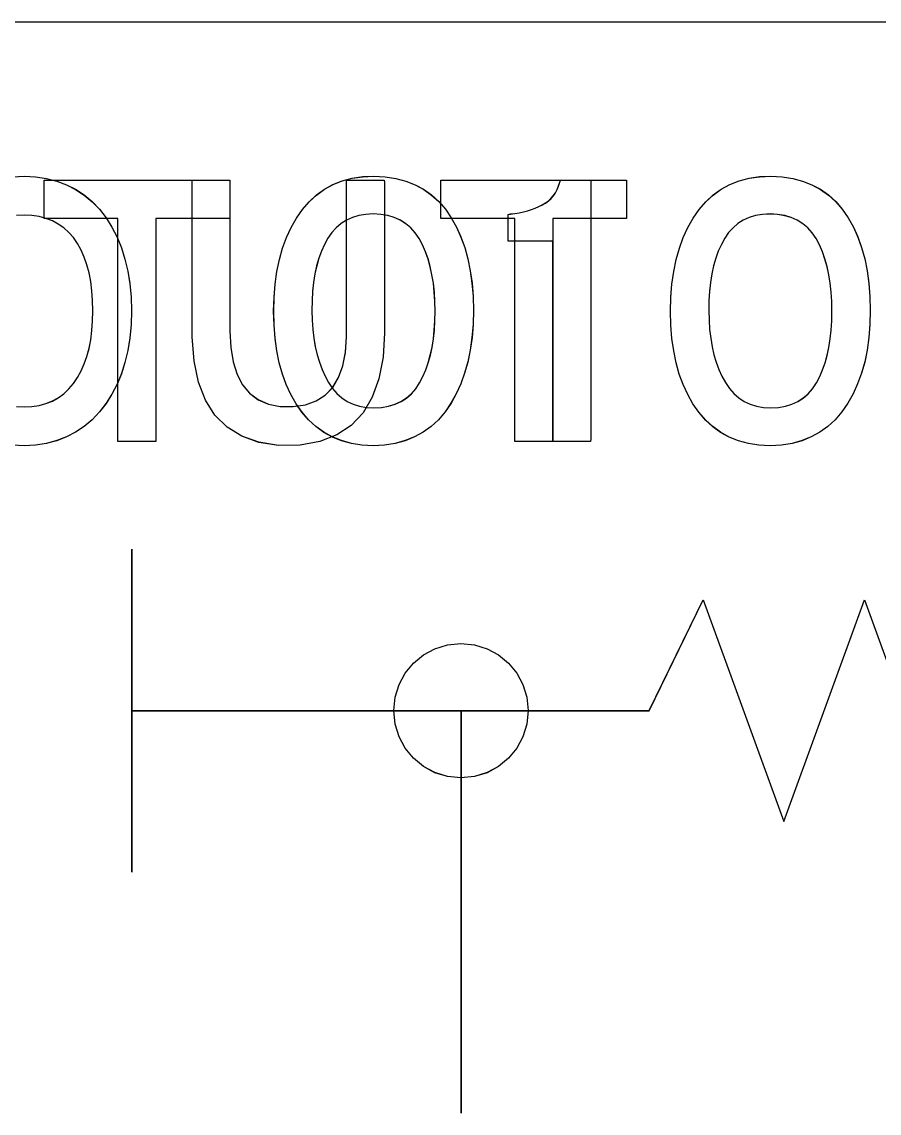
# Model space of a CAD drawing. Extents: x 1 to 47.7, y 0.2 to 35.
# Drawn here: x 27.0117 to 27.3305, y 10.189 to 10.5947 of the extents above; entities that cross this region are included whole.
import ezdxf

# ---------------------------------------------------------------- set-up
doc = ezdxf.new("R2010")
doc.units = 0
doc.header["$MEASUREMENT"] = 0
for name, color, linetype in [('7_2___8__INDEPENDENT_INPUT', 7, 'CONTINUOUS'), ('7_3___8__OPTOISO_INDEPENDE', 7, 'CONTINUOUS'), ('7_4___24__OPTOISO_INDEPEND', 7, 'CONTINUOUS'), ('7_5___8__INDEPENDENT_INPUT', 7, 'CONTINUOUS'), ('7_6____8__INDEPENDENT_INPU', 7, 'CONTINUOUS'), ('7_7____8__OPTOISO_INDEPEND', 7, 'CONTINUOUS'), ('7_8____8__OPTOISO_INDEPEND', 7, 'CONTINUOUS'), ('8_0_____DWG', 7, 'CONTINUOUS')]:
    doc.layers.add(name, color=color, linetype=linetype)

msp = doc.modelspace()

# ---------------------------------------------------------------- linework, layer by layer
at = {"layer": '7_2___8__INDEPENDENT_INPUT'}
for points in [[(27.06154, 10.5216), (27.06154, 10.43865), (27.04744, 10.43865), (27.04744, 10.5216), (27.01998, 10.5216), (27.01998, 10.53583), (27.08903, 10.53583), (27.08903, 10.5216), (27.06154, 10.5216)], [(27.05251, 10.39861), (27.05251, 10.27862)], [(27.05251, 10.33862), (27.17501, 10.33862), (27.17501, 10.18898)]]:
    msp.add_lwpolyline(points, dxfattribs=at)
for points in [[(27.17961, 10.48741), (27.17948, 10.48227), (27.17909, 10.47736), (27.17844, 10.47269), (27.17752, 10.46826), (27.17635, 10.46406), (27.17492, 10.46011), (27.17323, 10.45639), (27.17128, 10.45292), (27.16906, 10.44969), (27.16659, 10.4468), (27.16387, 10.4443), (27.1609, 10.44216), (27.15769, 10.4404), (27.15423, 10.43901), (27.15051, 10.438), (27.14656, 10.43736), (27.14235, 10.43709), (27.13819, 10.43736), (27.13427, 10.43799), (27.1306, 10.439), (27.12717, 10.44037), (27.12398, 10.44211), (27.12104, 10.44423), (27.11835, 10.44671), (27.11589, 10.44957), (27.11369, 10.45275), (27.11173, 10.45618), (27.11004, 10.45985), (27.10861, 10.46378), (27.10744, 10.46795), (27.10653, 10.47237), (27.10588, 10.47705), (27.10549, 10.48197), (27.10536, 10.48714), (27.10549, 10.4923), (27.10589, 10.49723), (27.10655, 10.50191), (27.10747, 10.50635), (27.10865, 10.51055), (27.1101, 10.51451), (27.11182, 10.51823), (27.11379, 10.52171), (27.11603, 10.52494), (27.11852, 10.52784), (27.12124, 10.53034), (27.1242, 10.53247), (27.12741, 10.53422), (27.13085, 10.53559), (27.13453, 10.53657), (27.13845, 10.53717), (27.14262, 10.53739), (27.14682, 10.53714), (27.15077, 10.53653), (27.15447, 10.53554), (27.15792, 10.53418), (27.16112, 10.53245), (27.16407, 10.53035), (27.16677, 10.52789), (27.16921, 10.52505), (27.1714, 10.52187), (27.17332, 10.51843), (27.17499, 10.51474), (27.1764, 10.5108), (27.17755, 10.50662), (27.17845, 10.50219), (27.17909, 10.49751), (27.17948, 10.49259)], [(27.20919, 10.43865), (27.20919, 10.4415), (27.20919, 10.44909), (27.20919, 10.45995), (27.20919, 10.47263), (27.20919, 10.48568), (27.20919, 10.49763), (27.20919, 10.50704), (27.20919, 10.51244), (27.20902, 10.51318), (27.20781, 10.51318), (27.2057, 10.51318), (27.20303, 10.51318), (27.2001, 10.51318), (27.19726, 10.51318), (27.19483, 10.51318), (27.19313, 10.51318), (27.19249, 10.51318), (27.19249, 10.51357), (27.19249, 10.51459), (27.19249, 10.51605), (27.19249, 10.51776), (27.19249, 10.51952), (27.19249, 10.52113), (27.19249, 10.52239), (27.19249, 10.52312), (27.19336, 10.52329), (27.19505, 10.52348), (27.19668, 10.52374), (27.19825, 10.52407), (27.19976, 10.52446), (27.20122, 10.52491), (27.20262, 10.52544), (27.20396, 10.52603), (27.20524, 10.52668), (27.20642, 10.52738), (27.2075, 10.52819), (27.20846, 10.52909), (27.20933, 10.53009), (27.21008, 10.53119), (27.21073, 10.53239), (27.21126, 10.5337), (27.2117, 10.5351), (27.21199, 10.53583), (27.21281, 10.53583), (27.21425, 10.53583), (27.21608, 10.53583), (27.21808, 10.53583), (27.22002, 10.53583), (27.22168, 10.53583), (27.22284, 10.53583), (27.22328, 10.53583), (27.22328, 10.53212), (27.22328, 10.52223), (27.22328, 10.50806), (27.22328, 10.49153), (27.22328, 10.47451), (27.22328, 10.45893), (27.22328, 10.44666), (27.22328, 10.43962), (27.22314, 10.43865), (27.22212, 10.43865), (27.22034, 10.43865), (27.21808, 10.43865), (27.21561, 10.43865), (27.21322, 10.43865), (27.21116, 10.43865), (27.20973, 10.43865)], [(27.16538, 10.48714), (27.16531, 10.49076), (27.16509, 10.49422), (27.16472, 10.49754), (27.16421, 10.5007), (27.16356, 10.50371), (27.16276, 10.50656), (27.16181, 10.50927), (27.16072, 10.51182), (27.15946, 10.51419), (27.15799, 10.5163), (27.15634, 10.51813), (27.15449, 10.51968), (27.15245, 10.52096), (27.15021, 10.52196), (27.14778, 10.52268), (27.14516, 10.52313), (27.14235, 10.5233), (27.13958, 10.52313), (27.137, 10.52269), (27.13461, 10.52197), (27.13241, 10.52099), (27.1304, 10.51973), (27.12858, 10.51819), (27.12695, 10.51639), (27.1255, 10.51431), (27.12424, 10.51198), (27.12312, 10.50948), (27.12216, 10.50682), (27.12134, 10.504), (27.12069, 10.50101), (27.12018, 10.49785), (27.11983, 10.49454), (27.11963, 10.49106), (27.11959, 10.48741), (27.11966, 10.48381), (27.11989, 10.48037), (27.12028, 10.47708), (27.12081, 10.47395), (27.1215, 10.47097), (27.12234, 10.46816), (27.12333, 10.46549), (27.12448, 10.46299), (27.12577, 10.4606), (27.12723, 10.45842), (27.12887, 10.45653), (27.1307, 10.45492), (27.13271, 10.45361), (27.13491, 10.45257), (27.13729, 10.45183), (27.13986, 10.45137), (27.14262, 10.45119), (27.14543, 10.45136), (27.14805, 10.45182), (27.15046, 10.45256), (27.15269, 10.45358), (27.15471, 10.45488), (27.15654, 10.45646), (27.15817, 10.45833), (27.15961, 10.46048), (27.16084, 10.46284), (27.1619, 10.46531), (27.16282, 10.46795), (27.1636, 10.47075), (27.16424, 10.47371), (27.16474, 10.47683), (27.16509, 10.48011), (27.16531, 10.48354)]]:
    msp.add_lwpolyline(points, close=True, dxfattribs=at)
at = {"layer": '7_3___8__OPTOISO_INDEPENDE'}
for points in [[(27.06154, 10.5216), (27.06154, 10.43865), (27.04744, 10.43865), (27.04744, 10.5216), (27.01998, 10.5216), (27.01998, 10.53583), (27.08903, 10.53583), (27.08903, 10.5216), (27.06154, 10.5216)], [(27.05251, 10.39861), (27.05251, 10.27862)], [(27.05251, 10.33862), (27.17501, 10.33862), (27.17501, 10.18898)]]:
    msp.add_lwpolyline(points, dxfattribs=at)
for points in [[(27.17961, 10.48741), (27.17948, 10.48227), (27.17909, 10.47736), (27.17844, 10.47269), (27.17752, 10.46826), (27.17635, 10.46406), (27.17492, 10.46011), (27.17323, 10.45639), (27.17128, 10.45292), (27.16906, 10.44969), (27.16659, 10.4468), (27.16387, 10.4443), (27.1609, 10.44216), (27.15769, 10.4404), (27.15423, 10.43901), (27.15051, 10.438), (27.14656, 10.43736), (27.14235, 10.43709), (27.13819, 10.43736), (27.13427, 10.43799), (27.1306, 10.439), (27.12717, 10.44037), (27.12398, 10.44211), (27.12104, 10.44423), (27.11835, 10.44671), (27.11589, 10.44957), (27.11369, 10.45275), (27.11173, 10.45618), (27.11004, 10.45985), (27.10861, 10.46378), (27.10744, 10.46795), (27.10653, 10.47237), (27.10588, 10.47705), (27.10549, 10.48197), (27.10536, 10.48714), (27.10549, 10.4923), (27.10589, 10.49723), (27.10655, 10.50191), (27.10747, 10.50635), (27.10865, 10.51055), (27.1101, 10.51451), (27.11182, 10.51823), (27.11379, 10.52171), (27.11603, 10.52494), (27.11852, 10.52784), (27.12124, 10.53034), (27.1242, 10.53247), (27.12741, 10.53422), (27.13085, 10.53559), (27.13453, 10.53657), (27.13845, 10.53717), (27.14262, 10.53739), (27.14682, 10.53714), (27.15077, 10.53653), (27.15447, 10.53554), (27.15792, 10.53418), (27.16112, 10.53245), (27.16407, 10.53035), (27.16677, 10.52789), (27.16921, 10.52505), (27.1714, 10.52187), (27.17332, 10.51843), (27.17499, 10.51474), (27.1764, 10.5108), (27.17755, 10.50662), (27.17845, 10.50219), (27.17909, 10.49751), (27.17948, 10.49259)], [(27.20919, 10.43865), (27.20919, 10.4415), (27.20919, 10.44909), (27.20919, 10.45995), (27.20919, 10.47263), (27.20919, 10.48568), (27.20919, 10.49763), (27.20919, 10.50704), (27.20919, 10.51244), (27.20902, 10.51318), (27.20781, 10.51318), (27.2057, 10.51318), (27.20303, 10.51318), (27.2001, 10.51318), (27.19726, 10.51318), (27.19483, 10.51318), (27.19313, 10.51318), (27.19249, 10.51318), (27.19249, 10.51357), (27.19249, 10.51459), (27.19249, 10.51605), (27.19249, 10.51776), (27.19249, 10.51952), (27.19249, 10.52113), (27.19249, 10.52239), (27.19249, 10.52312), (27.19336, 10.52329), (27.19505, 10.52348), (27.19668, 10.52374), (27.19825, 10.52407), (27.19976, 10.52446), (27.20122, 10.52491), (27.20262, 10.52544), (27.20396, 10.52603), (27.20524, 10.52668), (27.20642, 10.52738), (27.2075, 10.52819), (27.20846, 10.52909), (27.20933, 10.53009), (27.21008, 10.53119), (27.21073, 10.53239), (27.21126, 10.5337), (27.2117, 10.5351), (27.21199, 10.53583), (27.21281, 10.53583), (27.21425, 10.53583), (27.21608, 10.53583), (27.21808, 10.53583), (27.22002, 10.53583), (27.22168, 10.53583), (27.22284, 10.53583), (27.22328, 10.53583), (27.22328, 10.53212), (27.22328, 10.52223), (27.22328, 10.50806), (27.22328, 10.49153), (27.22328, 10.47451), (27.22328, 10.45893), (27.22328, 10.44666), (27.22328, 10.43962), (27.22314, 10.43865), (27.22212, 10.43865), (27.22034, 10.43865), (27.21808, 10.43865), (27.21561, 10.43865), (27.21322, 10.43865), (27.21116, 10.43865), (27.20973, 10.43865)], [(27.16538, 10.48714), (27.16531, 10.49076), (27.16509, 10.49422), (27.16472, 10.49754), (27.16421, 10.5007), (27.16356, 10.50371), (27.16276, 10.50656), (27.16181, 10.50927), (27.16072, 10.51182), (27.15946, 10.51419), (27.15799, 10.5163), (27.15634, 10.51813), (27.15449, 10.51968), (27.15245, 10.52096), (27.15021, 10.52196), (27.14778, 10.52268), (27.14516, 10.52313), (27.14235, 10.5233), (27.13958, 10.52313), (27.137, 10.52269), (27.13461, 10.52197), (27.13241, 10.52099), (27.1304, 10.51973), (27.12858, 10.51819), (27.12695, 10.51639), (27.1255, 10.51431), (27.12424, 10.51198), (27.12312, 10.50948), (27.12216, 10.50682), (27.12134, 10.504), (27.12069, 10.50101), (27.12018, 10.49785), (27.11983, 10.49454), (27.11963, 10.49106), (27.11959, 10.48741), (27.11966, 10.48381), (27.11989, 10.48037), (27.12028, 10.47708), (27.12081, 10.47395), (27.1215, 10.47097), (27.12234, 10.46816), (27.12333, 10.46549), (27.12448, 10.46299), (27.12577, 10.4606), (27.12723, 10.45842), (27.12887, 10.45653), (27.1307, 10.45492), (27.13271, 10.45361), (27.13491, 10.45257), (27.13729, 10.45183), (27.13986, 10.45137), (27.14262, 10.45119), (27.14543, 10.45136), (27.14805, 10.45182), (27.15046, 10.45256), (27.15269, 10.45358), (27.15471, 10.45488), (27.15654, 10.45646), (27.15817, 10.45833), (27.15961, 10.46048), (27.16084, 10.46284), (27.1619, 10.46531), (27.16282, 10.46795), (27.1636, 10.47075), (27.16424, 10.47371), (27.16474, 10.47683), (27.16509, 10.48011), (27.16531, 10.48354)]]:
    msp.add_lwpolyline(points, close=True, dxfattribs=at)
at = {"layer": '7_4___24__OPTOISO_INDEPEND'}
for points in [[(27.06152, 10.52162), (27.06152, 10.43867), (27.04743, 10.43867), (27.04743, 10.52162), (27.01997, 10.52162), (27.01997, 10.53585), (27.08902, 10.53585), (27.08902, 10.52162), (27.06152, 10.52162)], [(27.05251, 10.39862), (27.05251, 10.27863)], [(27.05251, 10.33863), (27.17501, 10.33863), (27.17501, 10.18898)]]:
    msp.add_lwpolyline(points, dxfattribs=at)
for points in [[(27.17959, 10.48743), (27.17946, 10.48229), (27.17907, 10.47738), (27.17842, 10.47271), (27.17751, 10.46828), (27.17634, 10.46408), (27.17491, 10.46013), (27.17322, 10.45641), (27.17127, 10.45294), (27.16905, 10.44971), (27.16658, 10.44682), (27.16386, 10.44432), (27.16089, 10.44218), (27.15767, 10.44042), (27.15421, 10.43903), (27.1505, 10.43802), (27.14654, 10.43738), (27.14233, 10.43711), (27.13818, 10.43738), (27.13426, 10.43801), (27.13059, 10.43902), (27.12716, 10.44039), (27.12398, 10.44213), (27.12104, 10.44425), (27.11834, 10.44673), (27.11588, 10.44959), (27.11367, 10.45277), (27.11172, 10.4562), (27.11003, 10.45987), (27.1086, 10.4638), (27.10743, 10.46797), (27.10652, 10.47239), (27.10587, 10.47707), (27.10548, 10.48199), (27.10535, 10.48716), (27.10548, 10.49232), (27.10587, 10.49725), (27.10653, 10.50193), (27.10746, 10.50637), (27.10864, 10.51057), (27.11009, 10.51453), (27.1118, 10.51825), (27.11378, 10.52173), (27.11602, 10.52496), (27.1185, 10.52786), (27.12123, 10.53036), (27.12419, 10.53249), (27.12739, 10.53424), (27.13084, 10.53561), (27.13452, 10.53659), (27.13844, 10.53719), (27.14261, 10.53741), (27.14681, 10.53717), (27.15076, 10.53655), (27.15446, 10.53556), (27.15791, 10.5342), (27.16111, 10.53247), (27.16405, 10.53037), (27.16675, 10.52791), (27.1692, 10.52507), (27.17139, 10.52189), (27.17331, 10.51845), (27.17497, 10.51476), (27.17639, 10.51082), (27.17754, 10.50664), (27.17844, 10.50221), (27.17908, 10.49753), (27.17946, 10.49261)], [(27.20917, 10.43867), (27.20917, 10.44153), (27.20917, 10.44911), (27.20917, 10.45997), (27.20917, 10.47265), (27.20917, 10.4857), (27.20917, 10.49765), (27.20917, 10.50706), (27.20917, 10.51246), (27.20901, 10.5132), (27.2078, 10.5132), (27.20569, 10.5132), (27.20301, 10.5132), (27.20009, 10.5132), (27.19725, 10.5132), (27.19482, 10.5132), (27.19312, 10.5132), (27.19248, 10.5132), (27.19248, 10.51359), (27.19248, 10.51461), (27.19248, 10.51607), (27.19248, 10.51778), (27.19248, 10.51954), (27.19248, 10.52115), (27.19248, 10.52241), (27.19248, 10.52314), (27.19334, 10.52331), (27.19503, 10.52351), (27.19666, 10.52376), (27.19824, 10.52409), (27.19975, 10.52448), (27.20121, 10.52494), (27.2026, 10.52546), (27.20394, 10.52605), (27.20523, 10.5267), (27.20641, 10.5274), (27.20748, 10.52821), (27.20845, 10.52911), (27.20931, 10.53011), (27.21007, 10.53121), (27.21071, 10.53241), (27.21125, 10.53372), (27.21168, 10.53512), (27.21197, 10.53585), (27.2128, 10.53585), (27.21424, 10.53585), (27.21607, 10.53585), (27.21807, 10.53585), (27.22001, 10.53585), (27.22167, 10.53585), (27.22283, 10.53585), (27.22327, 10.53585), (27.22327, 10.53214), (27.22327, 10.52225), (27.22327, 10.50808), (27.22327, 10.49155), (27.22327, 10.47454), (27.22327, 10.45895), (27.22327, 10.44668), (27.22327, 10.43964), (27.22313, 10.43867), (27.2221, 10.43867), (27.22033, 10.43867), (27.21807, 10.43867), (27.2156, 10.43867), (27.2132, 10.43867), (27.21115, 10.43867), (27.20971, 10.43867)], [(27.16536, 10.48716), (27.16529, 10.49078), (27.16507, 10.49424), (27.16471, 10.49756), (27.1642, 10.50072), (27.16355, 10.50373), (27.16274, 10.50658), (27.1618, 10.50929), (27.1607, 10.51184), (27.15944, 10.51421), (27.15798, 10.51632), (27.15633, 10.51814), (27.15448, 10.5197), (27.15243, 10.52097), (27.1502, 10.52197), (27.14777, 10.5227), (27.14515, 10.52314), (27.14233, 10.52332), (27.13957, 10.52315), (27.13699, 10.5227), (27.1346, 10.52199), (27.1324, 10.521), (27.13039, 10.51974), (27.12856, 10.51821), (27.12693, 10.51641), (27.12549, 10.51433), (27.12422, 10.512), (27.12311, 10.50951), (27.12214, 10.50684), (27.12133, 10.50402), (27.12067, 10.50103), (27.12017, 10.49788), (27.11982, 10.49456), (27.11962, 10.49108), (27.11957, 10.48743), (27.11965, 10.48383), (27.11988, 10.48039), (27.12026, 10.4771), (27.1208, 10.47397), (27.12149, 10.47099), (27.12233, 10.46818), (27.12332, 10.46551), (27.12447, 10.46301), (27.12575, 10.46062), (27.12721, 10.45844), (27.12886, 10.45655), (27.13068, 10.45494), (27.1327, 10.45363), (27.1349, 10.45259), (27.13728, 10.45185), (27.13985, 10.45139), (27.14261, 10.45121), (27.14542, 10.45139), (27.14803, 10.45184), (27.15045, 10.45258), (27.15267, 10.4536), (27.1547, 10.4549), (27.15653, 10.45648), (27.15816, 10.45835), (27.15959, 10.4605), (27.16082, 10.46286), (27.16189, 10.46534), (27.16281, 10.46797), (27.16359, 10.47077), (27.16423, 10.47373), (27.16473, 10.47685), (27.16508, 10.48013), (27.16529, 10.48356)]]:
    msp.add_lwpolyline(points, close=True, dxfattribs=at)
at = {"layer": '7_5___8__INDEPENDENT_INPUT'}
for points in [[(27.00832, 10.53716), (27.01256, 10.53741), (27.01682, 10.53716), (27.02087, 10.53654), (27.02469, 10.53555), (27.0283, 10.53419), (27.0317, 10.53247), (27.03487, 10.53037), (27.03783, 10.5279), (27.04057, 10.52506), (27.04306, 10.52186), (27.04524, 10.51839), (27.04714, 10.51468), (27.04875, 10.51073), (27.05007, 10.50653), (27.05111, 10.50208), (27.05186, 10.4974), (27.05232, 10.49247), (27.05249, 10.48729), (27.05232, 10.48212), (27.05186, 10.4772), (27.05111, 10.47252), (27.05007, 10.4681), (27.04875, 10.46393), (27.04714, 10.46), (27.04524, 10.45633), (27.04306, 10.4529), (27.04057, 10.4497), (27.03783, 10.44682), (27.03487, 10.44431), (27.0317, 10.44217), (27.0283, 10.44041), (27.02469, 10.43903), (27.02087, 10.43801), (27.01682, 10.43737), (27.01256, 10.43711), (27.00832, 10.43737)], [(27.20908, 10.52161), (27.20908, 10.43867), (27.19499, 10.43867), (27.19499, 10.52161), (27.16752, 10.52161), (27.16752, 10.53585), (27.23657, 10.53585), (27.23657, 10.52161), (27.20908, 10.52161)], [(27.00973, 10.45175), (27.01256, 10.45161), (27.01544, 10.45175), (27.01816, 10.45215), (27.0207, 10.45283), (27.02308, 10.45378), (27.02529, 10.455), (27.02733, 10.45649), (27.0292, 10.45825), (27.0309, 10.46028), (27.03242, 10.46253), (27.03376, 10.46495), (27.03492, 10.46756), (27.0359, 10.47037), (27.0367, 10.47336), (27.03733, 10.47655), (27.03777, 10.47994), (27.03804, 10.48352), (27.03813, 10.48729), (27.03804, 10.49111), (27.03777, 10.49473), (27.03733, 10.49816), (27.0367, 10.50138), (27.0359, 10.50441), (27.03492, 10.50724), (27.03376, 10.50988), (27.03242, 10.51231), (27.0309, 10.51452), (27.0292, 10.51645), (27.02733, 10.51814), (27.02529, 10.51957), (27.02308, 10.52074), (27.0207, 10.52166), (27.01816, 10.52233), (27.01544, 10.52274), (27.01256, 10.5229), (27.00973, 10.52274)], [(27.05258, 10.39864), (27.05258, 10.27863)], [(27.17501, 10.18897), (27.17501, 10.33864), (27.24499, 10.33864), (27.26499, 10.37988), (27.29501, 10.29738), (27.32502, 10.37988), (27.35504, 10.29738), (27.38506, 10.37988), (27.41507, 10.29738), (27.43508, 10.33864), (27.47501, 10.33864), (27.47501, 10.18897)], [(27.05259, 10.33864), (27.17501, 10.33864), (27.17501, 10.18897)]]:
    msp.add_lwpolyline(points, dxfattribs=at)
for points in [[(27.14655, 10.47917), (27.146, 10.47006), (27.14448, 10.46205), (27.142, 10.45516), (27.13857, 10.44938), (27.13417, 10.44471), (27.12881, 10.44115), (27.1225, 10.43871), (27.11522, 10.43737), (27.10719, 10.43725), (27.09985, 10.4384), (27.09346, 10.44065), (27.08801, 10.44402), (27.08352, 10.44851), (27.07998, 10.4541), (27.07738, 10.46081), (27.07574, 10.46863), (27.07504, 10.47757), (27.07502, 10.48086), (27.07502, 10.48587), (27.07502, 10.49352), (27.07502, 10.50278), (27.07502, 10.51256), (27.07502, 10.52182), (27.07502, 10.52948), (27.07502, 10.53448), (27.07504, 10.53585), (27.07577, 10.53585), (27.07731, 10.53585), (27.07942, 10.53585), (27.08182, 10.53585), (27.08425, 10.53585), (27.08643, 10.53585), (27.08811, 10.53585), (27.08902, 10.53585), (27.08911, 10.53507), (27.08911, 10.53075), (27.08911, 10.52359), (27.08911, 10.51463), (27.08911, 10.50492), (27.08911, 10.49554), (27.08911, 10.48753), (27.08911, 10.48195), (27.08911, 10.47985), (27.0894, 10.47371), (27.09028, 10.46832), (27.09173, 10.46368), (27.09377, 10.45979), (27.09639, 10.45666), (27.09959, 10.45428), (27.10338, 10.45265), (27.10775, 10.45178), (27.11264, 10.45169), (27.11721, 10.45239), (27.12118, 10.45382), (27.12455, 10.45597), (27.12733, 10.45886), (27.12951, 10.46247), (27.13109, 10.4668), (27.13207, 10.47187), (27.13245, 10.47766), (27.13246, 10.48029), (27.13246, 10.48534), (27.13246, 10.49308), (27.13246, 10.50243), (27.13246, 10.51232), (27.13246, 10.52167), (27.13246, 10.52941), (27.13246, 10.53446), (27.13248, 10.53585), (27.13321, 10.53585), (27.13475, 10.53585), (27.13686, 10.53585), (27.13926, 10.53585), (27.14169, 10.53585), (27.14387, 10.53585), (27.14555, 10.53585), (27.14646, 10.53585), (27.14655, 10.53506), (27.14655, 10.53069), (27.14655, 10.52344), (27.14655, 10.51437), (27.14655, 10.50455), (27.14655, 10.49505), (27.14655, 10.48694), (27.14655, 10.48129)], [(27.32715, 10.48743), (27.32702, 10.48228), (27.32663, 10.47737), (27.32598, 10.4727), (27.32507, 10.46827), (27.3239, 10.46408), (27.32246, 10.46012), (27.32077, 10.45641), (27.31882, 10.45293), (27.31661, 10.4497), (27.31413, 10.44682), (27.31141, 10.44431), (27.30845, 10.44217), (27.30523, 10.44041), (27.30177, 10.43903), (27.29806, 10.43801), (27.2941, 10.43737), (27.28989, 10.43711), (27.28573, 10.43737), (27.28182, 10.438), (27.27814, 10.43901), (27.27471, 10.44038), (27.27153, 10.44213), (27.26859, 10.44424), (27.26589, 10.44672), (27.26344, 10.44958), (27.26123, 10.45276), (27.25928, 10.45619), (27.25759, 10.45986), (27.25615, 10.46379), (27.25498, 10.46796), (27.25407, 10.47239), (27.25342, 10.47706), (27.25303, 10.48198), (27.2529, 10.48716), (27.25303, 10.49232), (27.25343, 10.49724), (27.25409, 10.50192), (27.25501, 10.50636), (27.2562, 10.51056), (27.25765, 10.51452), (27.25936, 10.51824), (27.26134, 10.52172), (27.26358, 10.52496), (27.26606, 10.52785), (27.26878, 10.53036), (27.27175, 10.53249), (27.27495, 10.53423), (27.27839, 10.5356), (27.28207, 10.53658), (27.286, 10.53719), (27.29016, 10.53741), (27.29436, 10.53716), (27.29831, 10.53654), (27.30201, 10.53555), (27.30546, 10.53419), (27.30866, 10.53247), (27.31161, 10.53037), (27.31431, 10.5279), (27.31675, 10.52506), (27.31894, 10.52188), (27.32086, 10.51844), (27.32253, 10.51475), (27.32394, 10.51082), (27.3251, 10.50664), (27.32599, 10.5022), (27.32663, 10.49753), (27.32702, 10.4926)], [(27.31292, 10.48716), (27.31285, 10.49077), (27.31263, 10.49424), (27.31227, 10.49755), (27.31176, 10.50071), (27.3111, 10.50372), (27.3103, 10.50658), (27.30935, 10.50928), (27.30826, 10.51183), (27.307, 10.5142), (27.30554, 10.51631), (27.30388, 10.51814), (27.30203, 10.51969), (27.29999, 10.52097), (27.29775, 10.52197), (27.29533, 10.52269), (27.2927, 10.52314), (27.28989, 10.52331), (27.28712, 10.52314), (27.28454, 10.5227), (27.28215, 10.52199), (27.27995, 10.521), (27.27794, 10.51974), (27.27612, 10.51821), (27.27449, 10.5164), (27.27304, 10.51432), (27.27178, 10.512), (27.27066, 10.5095), (27.2697, 10.50683), (27.26889, 10.50401), (27.26823, 10.50102), (27.26772, 10.49787), (27.26737, 10.49455), (27.26717, 10.49107), (27.26713, 10.48743), (27.26721, 10.48383), (27.26744, 10.48038), (27.26782, 10.47709), (27.26835, 10.47396), (27.26904, 10.47099), (27.26988, 10.46817), (27.27088, 10.46551), (27.27202, 10.463), (27.27331, 10.46061), (27.27477, 10.45843), (27.27641, 10.45654), (27.27824, 10.45494), (27.28025, 10.45362), (27.28245, 10.45259), (27.28484, 10.45184), (27.28741, 10.45138), (27.29016, 10.45121), (27.29297, 10.45138), (27.29559, 10.45183), (27.29801, 10.45257), (27.30023, 10.45359), (27.30225, 10.45489), (27.30408, 10.45648), (27.30571, 10.45834), (27.30715, 10.46049), (27.30838, 10.46285), (27.30944, 10.46533), (27.31037, 10.46797), (27.31115, 10.47076), (27.31179, 10.47372), (27.31228, 10.47684), (27.31264, 10.48012), (27.31285, 10.48356)], [(27.20001, 10.33865), (27.1995, 10.33361), (27.19804, 10.32891), (27.19574, 10.32466), (27.19268, 10.32095), (27.18898, 10.3179), (27.18473, 10.31559), (27.18004, 10.31413), (27.17499, 10.31363), (27.16996, 10.31413), (27.16527, 10.31559), (27.16102, 10.3179), (27.15733, 10.32095), (27.15428, 10.32466), (27.15198, 10.32891), (27.15052, 10.33361), (27.15002, 10.33865), (27.15052, 10.34369), (27.15198, 10.34838), (27.15428, 10.35262), (27.15733, 10.35632), (27.16102, 10.35937), (27.16527, 10.36167), (27.16996, 10.36313), (27.17499, 10.36363), (27.18004, 10.36313), (27.18473, 10.36167), (27.18898, 10.35937), (27.19268, 10.35632), (27.19574, 10.35262), (27.19804, 10.34838), (27.1995, 10.34369)]]:
    msp.add_lwpolyline(points, close=True, dxfattribs=at)
at = {"layer": '7_6____8__INDEPENDENT_INPU'}
for points in [[(27.06154, 10.52161), (27.06154, 10.43866), (27.04744, 10.43866), (27.04744, 10.52161), (27.01998, 10.52161), (27.01998, 10.53584), (27.08903, 10.53584), (27.08903, 10.52161), (27.06154, 10.52161)], [(27.05251, 10.39861), (27.05251, 10.27862)], [(27.05251, 10.33862), (27.17501, 10.33862), (27.17501, 10.18898)]]:
    msp.add_lwpolyline(points, dxfattribs=at)
for points in [[(27.17961, 10.48742), (27.17948, 10.48227), (27.17909, 10.47736), (27.17844, 10.47269), (27.17752, 10.46826), (27.17635, 10.46407), (27.17492, 10.46012), (27.17323, 10.4564), (27.17128, 10.45292), (27.16906, 10.44969), (27.16659, 10.44681), (27.16387, 10.4443), (27.1609, 10.44217), (27.15769, 10.44041), (27.15423, 10.43902), (27.15051, 10.43801), (27.14656, 10.43737), (27.14235, 10.4371), (27.13819, 10.43736), (27.13427, 10.438), (27.1306, 10.439), (27.12717, 10.44038), (27.12398, 10.44212), (27.12104, 10.44423), (27.11835, 10.44672), (27.11589, 10.44957), (27.11369, 10.45276), (27.11173, 10.45618), (27.11004, 10.45986), (27.10861, 10.46378), (27.10744, 10.46796), (27.10653, 10.47238), (27.10588, 10.47705), (27.10549, 10.48198), (27.10536, 10.48715), (27.10549, 10.49231), (27.10589, 10.49723), (27.10655, 10.50191), (27.10747, 10.50636), (27.10865, 10.51056), (27.1101, 10.51452), (27.11182, 10.51823), (27.11379, 10.52171), (27.11603, 10.52495), (27.11852, 10.52784), (27.12124, 10.53035), (27.1242, 10.53248), (27.12741, 10.53423), (27.13085, 10.53559), (27.13453, 10.53658), (27.13845, 10.53718), (27.14262, 10.5374), (27.14682, 10.53715), (27.15077, 10.53653), (27.15447, 10.53554), (27.15792, 10.53419), (27.16112, 10.53246), (27.16407, 10.53036), (27.16677, 10.52789), (27.16921, 10.52506), (27.1714, 10.52187), (27.17332, 10.51843), (27.17499, 10.51475), (27.1764, 10.51081), (27.17755, 10.50663), (27.17845, 10.5022), (27.17909, 10.49752), (27.17948, 10.49259)], [(27.20919, 10.43866), (27.20919, 10.44151), (27.20919, 10.4491), (27.20919, 10.45996), (27.20919, 10.47264), (27.20919, 10.48569), (27.20919, 10.49764), (27.20919, 10.50705), (27.20919, 10.51245), (27.20902, 10.51319), (27.20781, 10.51319), (27.2057, 10.51319), (27.20303, 10.51319), (27.2001, 10.51319), (27.19726, 10.51319), (27.19483, 10.51319), (27.19313, 10.51319), (27.19249, 10.51319), (27.19249, 10.51357), (27.19249, 10.5146), (27.19249, 10.51606), (27.19249, 10.51777), (27.19249, 10.51952), (27.19249, 10.52113), (27.19249, 10.5224), (27.19249, 10.52313), (27.19336, 10.5233), (27.19505, 10.52349), (27.19668, 10.52375), (27.19825, 10.52407), (27.19976, 10.52447), (27.20122, 10.52492), (27.20262, 10.52544), (27.20396, 10.52603), (27.20524, 10.52669), (27.20642, 10.52739), (27.2075, 10.52819), (27.20846, 10.52909), (27.20933, 10.5301), (27.21008, 10.5312), (27.21073, 10.5324), (27.21126, 10.5337), (27.2117, 10.5351), (27.21199, 10.53584), (27.21281, 10.53584), (27.21425, 10.53584), (27.21608, 10.53584), (27.21808, 10.53584), (27.22002, 10.53584), (27.22168, 10.53584), (27.22284, 10.53584), (27.22328, 10.53584), (27.22328, 10.53212), (27.22328, 10.52223), (27.22328, 10.50807), (27.22328, 10.49153), (27.22328, 10.47452), (27.22328, 10.45893), (27.22328, 10.44667), (27.22328, 10.43963), (27.22314, 10.43866), (27.22212, 10.43866), (27.22034, 10.43866), (27.21808, 10.43866), (27.21561, 10.43866), (27.21322, 10.43866), (27.21116, 10.43866), (27.20973, 10.43866)], [(27.16538, 10.48715), (27.16531, 10.49077), (27.16509, 10.49423), (27.16472, 10.49754), (27.16421, 10.5007), (27.16356, 10.50371), (27.16276, 10.50657), (27.16181, 10.50927), (27.16072, 10.51182), (27.15946, 10.5142), (27.15799, 10.5163), (27.15634, 10.51813), (27.15449, 10.51968), (27.15245, 10.52096), (27.15021, 10.52196), (27.14778, 10.52268), (27.14516, 10.52313), (27.14235, 10.5233), (27.13958, 10.52313), (27.137, 10.52269), (27.13461, 10.52198), (27.13241, 10.52099), (27.1304, 10.51973), (27.12858, 10.5182), (27.12695, 10.5164), (27.1255, 10.51432), (27.12424, 10.51199), (27.12312, 10.50949), (27.12216, 10.50683), (27.12134, 10.50401), (27.12069, 10.50102), (27.12018, 10.49786), (27.11983, 10.49455), (27.11963, 10.49106), (27.11959, 10.48742), (27.11966, 10.48382), (27.11989, 10.48038), (27.12028, 10.47709), (27.12081, 10.47396), (27.1215, 10.47098), (27.12234, 10.46816), (27.12333, 10.4655), (27.12448, 10.46299), (27.12577, 10.4606), (27.12723, 10.45843), (27.12887, 10.45654), (27.1307, 10.45493), (27.13271, 10.45361), (27.13491, 10.45258), (27.13729, 10.45183), (27.13986, 10.45137), (27.14262, 10.4512), (27.14543, 10.45137), (27.14805, 10.45183), (27.15046, 10.45256), (27.15269, 10.45358), (27.15471, 10.45489), (27.15654, 10.45647), (27.15817, 10.45834), (27.15961, 10.46048), (27.16084, 10.46284), (27.1619, 10.46532), (27.16282, 10.46796), (27.1636, 10.47076), (27.16424, 10.47372), (27.16474, 10.47683), (27.16509, 10.48011), (27.16531, 10.48355)]]:
    msp.add_lwpolyline(points, close=True, dxfattribs=at)
at = {"layer": '7_7____8__OPTOISO_INDEPEND'}
for points in [[(27.06154, 10.5216), (27.06154, 10.43865), (27.04744, 10.43865), (27.04744, 10.5216), (27.01998, 10.5216), (27.01998, 10.53583), (27.08903, 10.53583), (27.08903, 10.5216), (27.06154, 10.5216)], [(27.05251, 10.39861), (27.05251, 10.27862)], [(27.05251, 10.33862), (27.17501, 10.33862), (27.17501, 10.18898)]]:
    msp.add_lwpolyline(points, dxfattribs=at)
for points in [[(27.17961, 10.48741), (27.17948, 10.48227), (27.17909, 10.47736), (27.17844, 10.47269), (27.17752, 10.46826), (27.17635, 10.46406), (27.17492, 10.46011), (27.17323, 10.45639), (27.17128, 10.45292), (27.16906, 10.44969), (27.16659, 10.4468), (27.16387, 10.4443), (27.1609, 10.44216), (27.15769, 10.4404), (27.15423, 10.43901), (27.15051, 10.438), (27.14656, 10.43736), (27.14235, 10.43709), (27.13819, 10.43736), (27.13427, 10.43799), (27.1306, 10.439), (27.12717, 10.44037), (27.12398, 10.44211), (27.12104, 10.44423), (27.11835, 10.44671), (27.11589, 10.44957), (27.11369, 10.45275), (27.11173, 10.45618), (27.11004, 10.45985), (27.10861, 10.46378), (27.10744, 10.46795), (27.10653, 10.47237), (27.10588, 10.47705), (27.10549, 10.48197), (27.10536, 10.48714), (27.10549, 10.4923), (27.10589, 10.49723), (27.10655, 10.50191), (27.10747, 10.50635), (27.10865, 10.51055), (27.1101, 10.51451), (27.11182, 10.51823), (27.11379, 10.52171), (27.11603, 10.52494), (27.11852, 10.52784), (27.12124, 10.53034), (27.1242, 10.53247), (27.12741, 10.53422), (27.13085, 10.53559), (27.13453, 10.53657), (27.13845, 10.53717), (27.14262, 10.53739), (27.14682, 10.53714), (27.15077, 10.53653), (27.15447, 10.53554), (27.15792, 10.53418), (27.16112, 10.53245), (27.16407, 10.53035), (27.16677, 10.52789), (27.16921, 10.52505), (27.1714, 10.52187), (27.17332, 10.51843), (27.17499, 10.51474), (27.1764, 10.5108), (27.17755, 10.50662), (27.17845, 10.50219), (27.17909, 10.49751), (27.17948, 10.49259)], [(27.20919, 10.43865), (27.20919, 10.4415), (27.20919, 10.44909), (27.20919, 10.45995), (27.20919, 10.47263), (27.20919, 10.48568), (27.20919, 10.49763), (27.20919, 10.50704), (27.20919, 10.51244), (27.20902, 10.51318), (27.20781, 10.51318), (27.2057, 10.51318), (27.20303, 10.51318), (27.2001, 10.51318), (27.19726, 10.51318), (27.19483, 10.51318), (27.19313, 10.51318), (27.19249, 10.51318), (27.19249, 10.51357), (27.19249, 10.51459), (27.19249, 10.51605), (27.19249, 10.51776), (27.19249, 10.51952), (27.19249, 10.52113), (27.19249, 10.52239), (27.19249, 10.52312), (27.19336, 10.52329), (27.19505, 10.52348), (27.19668, 10.52374), (27.19825, 10.52407), (27.19976, 10.52446), (27.20122, 10.52491), (27.20262, 10.52544), (27.20396, 10.52603), (27.20524, 10.52668), (27.20642, 10.52738), (27.2075, 10.52819), (27.20846, 10.52909), (27.20933, 10.53009), (27.21008, 10.53119), (27.21073, 10.53239), (27.21126, 10.5337), (27.2117, 10.5351), (27.21199, 10.53583), (27.21281, 10.53583), (27.21425, 10.53583), (27.21608, 10.53583), (27.21808, 10.53583), (27.22002, 10.53583), (27.22168, 10.53583), (27.22284, 10.53583), (27.22328, 10.53583), (27.22328, 10.53212), (27.22328, 10.52223), (27.22328, 10.50806), (27.22328, 10.49153), (27.22328, 10.47451), (27.22328, 10.45893), (27.22328, 10.44666), (27.22328, 10.43962), (27.22314, 10.43865), (27.22212, 10.43865), (27.22034, 10.43865), (27.21808, 10.43865), (27.21561, 10.43865), (27.21322, 10.43865), (27.21116, 10.43865), (27.20973, 10.43865)], [(27.16538, 10.48714), (27.16531, 10.49076), (27.16509, 10.49422), (27.16472, 10.49754), (27.16421, 10.5007), (27.16356, 10.50371), (27.16276, 10.50656), (27.16181, 10.50927), (27.16072, 10.51182), (27.15946, 10.51419), (27.15799, 10.5163), (27.15634, 10.51813), (27.15449, 10.51968), (27.15245, 10.52096), (27.15021, 10.52196), (27.14778, 10.52268), (27.14516, 10.52313), (27.14235, 10.5233), (27.13958, 10.52313), (27.137, 10.52269), (27.13461, 10.52197), (27.13241, 10.52099), (27.1304, 10.51973), (27.12858, 10.51819), (27.12695, 10.51639), (27.1255, 10.51431), (27.12424, 10.51198), (27.12312, 10.50948), (27.12216, 10.50682), (27.12134, 10.504), (27.12069, 10.50101), (27.12018, 10.49785), (27.11983, 10.49454), (27.11963, 10.49106), (27.11959, 10.48741), (27.11966, 10.48381), (27.11989, 10.48037), (27.12028, 10.47708), (27.12081, 10.47395), (27.1215, 10.47097), (27.12234, 10.46816), (27.12333, 10.46549), (27.12448, 10.46299), (27.12577, 10.4606), (27.12723, 10.45842), (27.12887, 10.45653), (27.1307, 10.45492), (27.13271, 10.45361), (27.13491, 10.45257), (27.13729, 10.45183), (27.13986, 10.45137), (27.14262, 10.45119), (27.14543, 10.45136), (27.14805, 10.45182), (27.15046, 10.45256), (27.15269, 10.45358), (27.15471, 10.45488), (27.15654, 10.45646), (27.15817, 10.45833), (27.15961, 10.46048), (27.16084, 10.46284), (27.1619, 10.46531), (27.16282, 10.46795), (27.1636, 10.47075), (27.16424, 10.47371), (27.16474, 10.47683), (27.16509, 10.48011), (27.16531, 10.48354)]]:
    msp.add_lwpolyline(points, close=True, dxfattribs=at)
at = {"layer": '7_8____8__OPTOISO_INDEPEND'}
for points in [[(27.00832, 10.53714), (27.01256, 10.53739), (27.01682, 10.53714), (27.02087, 10.53652), (27.02469, 10.53553), (27.0283, 10.53417), (27.0317, 10.53244), (27.03487, 10.53035), (27.03783, 10.52788), (27.04057, 10.52504), (27.04306, 10.52184), (27.04524, 10.51837), (27.04714, 10.51466), (27.04875, 10.51071), (27.05007, 10.50651), (27.05111, 10.50206), (27.05186, 10.49738), (27.05232, 10.49245), (27.05249, 10.48727), (27.05232, 10.4821), (27.05186, 10.47718), (27.05111, 10.4725), (27.05007, 10.46808), (27.04875, 10.4639), (27.04714, 10.45998), (27.04524, 10.45631), (27.04306, 10.45288), (27.04057, 10.44968), (27.03783, 10.4468), (27.03487, 10.44429), (27.0317, 10.44215), (27.0283, 10.44039), (27.02469, 10.43901), (27.02087, 10.43799), (27.01682, 10.43735), (27.01256, 10.43709), (27.00832, 10.43735)], [(27.20908, 10.52159), (27.20908, 10.43865), (27.19499, 10.43865), (27.19499, 10.52159), (27.16752, 10.52159), (27.16752, 10.53583), (27.23657, 10.53583), (27.23657, 10.52159), (27.20908, 10.52159)], [(27.00973, 10.45173), (27.01256, 10.45159), (27.01544, 10.45173), (27.01816, 10.45213), (27.0207, 10.45281), (27.02308, 10.45376), (27.02529, 10.45498), (27.02733, 10.45647), (27.0292, 10.45823), (27.0309, 10.46026), (27.03242, 10.46251), (27.03376, 10.46493), (27.03492, 10.46754), (27.0359, 10.47035), (27.0367, 10.47334), (27.03733, 10.47653), (27.03777, 10.47992), (27.03804, 10.4835), (27.03813, 10.48727), (27.03804, 10.49109), (27.03777, 10.49471), (27.03733, 10.49814), (27.0367, 10.50136), (27.0359, 10.50439), (27.03492, 10.50722), (27.03376, 10.50986), (27.03242, 10.51229), (27.0309, 10.5145), (27.0292, 10.51643), (27.02733, 10.51812), (27.02529, 10.51954), (27.02308, 10.52072), (27.0207, 10.52164), (27.01816, 10.52231), (27.01544, 10.52272), (27.01256, 10.52288), (27.00973, 10.52272)], [(27.05259, 10.39862), (27.05259, 10.27861)], [(27.17501, 10.18898), (27.17501, 10.33862), (27.24499, 10.33862), (27.26499, 10.37986), (27.29501, 10.29736), (27.32502, 10.37986), (27.35504, 10.29736), (27.38506, 10.37986), (27.41507, 10.29736), (27.43508, 10.33862), (27.47501, 10.33862), (27.47501, 10.18898)], [(27.05259, 10.33862), (27.17501, 10.33862), (27.17501, 10.18898)]]:
    msp.add_lwpolyline(points, dxfattribs=at)
for points in [[(27.14655, 10.47915), (27.146, 10.47004), (27.14448, 10.46203), (27.142, 10.45514), (27.13857, 10.44936), (27.13417, 10.44469), (27.12881, 10.44113), (27.1225, 10.43869), (27.11522, 10.43735), (27.10719, 10.43723), (27.09985, 10.43838), (27.09346, 10.44063), (27.08801, 10.444), (27.08352, 10.44849), (27.07998, 10.45408), (27.07738, 10.46079), (27.07574, 10.46861), (27.07504, 10.47755), (27.07502, 10.48084), (27.07502, 10.48584), (27.07502, 10.4935), (27.07502, 10.50276), (27.07502, 10.51254), (27.07502, 10.5218), (27.07502, 10.52945), (27.07502, 10.53446), (27.07504, 10.53583), (27.07577, 10.53583), (27.07731, 10.53583), (27.07942, 10.53583), (27.08182, 10.53583), (27.08425, 10.53583), (27.08643, 10.53583), (27.08811, 10.53583), (27.08902, 10.53583), (27.08911, 10.53505), (27.08911, 10.53073), (27.08911, 10.52357), (27.08911, 10.51461), (27.08911, 10.5049), (27.08911, 10.49552), (27.08911, 10.48751), (27.08911, 10.48193), (27.08911, 10.47983), (27.0894, 10.47369), (27.09028, 10.4683), (27.09173, 10.46366), (27.09377, 10.45977), (27.09639, 10.45664), (27.09959, 10.45426), (27.10338, 10.45263), (27.10775, 10.45176), (27.11264, 10.45167), (27.11721, 10.45237), (27.12118, 10.4538), (27.12455, 10.45595), (27.12733, 10.45884), (27.12951, 10.46245), (27.13109, 10.46678), (27.13207, 10.47185), (27.13245, 10.47764), (27.13246, 10.48027), (27.13246, 10.48532), (27.13246, 10.49306), (27.13246, 10.50241), (27.13246, 10.5123), (27.13246, 10.52165), (27.13246, 10.52939), (27.13246, 10.53444), (27.13248, 10.53583), (27.13321, 10.53583), (27.13475, 10.53583), (27.13686, 10.53583), (27.13926, 10.53583), (27.14169, 10.53583), (27.14387, 10.53583), (27.14555, 10.53583), (27.14646, 10.53583), (27.14655, 10.53504), (27.14655, 10.53067), (27.14655, 10.52342), (27.14655, 10.51435), (27.14655, 10.50453), (27.14655, 10.49503), (27.14655, 10.48692), (27.14655, 10.48127)], [(27.32715, 10.48741), (27.32702, 10.48226), (27.32663, 10.47735), (27.32598, 10.47268), (27.32507, 10.46825), (27.3239, 10.46406), (27.32246, 10.4601), (27.32077, 10.45639), (27.31882, 10.45291), (27.31661, 10.44968), (27.31413, 10.4468), (27.31141, 10.44429), (27.30845, 10.44215), (27.30523, 10.44039), (27.30177, 10.43901), (27.29806, 10.43799), (27.2941, 10.43735), (27.28989, 10.43709), (27.28573, 10.43735), (27.28182, 10.43798), (27.27814, 10.43899), (27.27471, 10.44036), (27.27153, 10.44211), (27.26859, 10.44422), (27.26589, 10.4467), (27.26344, 10.44956), (27.26123, 10.45274), (27.25928, 10.45617), (27.25759, 10.45984), (27.25615, 10.46377), (27.25498, 10.46794), (27.25407, 10.47237), (27.25342, 10.47704), (27.25303, 10.48196), (27.2529, 10.48714), (27.25303, 10.4923), (27.25343, 10.49722), (27.25409, 10.5019), (27.25501, 10.50634), (27.2562, 10.51054), (27.25765, 10.5145), (27.25936, 10.51822), (27.26134, 10.5217), (27.26358, 10.52494), (27.26606, 10.52783), (27.26878, 10.53034), (27.27175, 10.53247), (27.27495, 10.53421), (27.27839, 10.53558), (27.28207, 10.53656), (27.286, 10.53717), (27.29016, 10.53739), (27.29436, 10.53714), (27.29831, 10.53652), (27.30201, 10.53553), (27.30546, 10.53417), (27.30866, 10.53244), (27.31161, 10.53035), (27.31431, 10.52788), (27.31675, 10.52504), (27.31894, 10.52186), (27.32086, 10.51842), (27.32253, 10.51473), (27.32394, 10.5108), (27.3251, 10.50661), (27.32599, 10.50218), (27.32663, 10.49751), (27.32702, 10.49258)], [(27.31292, 10.48714), (27.31285, 10.49075), (27.31263, 10.49422), (27.31227, 10.49753), (27.31176, 10.50069), (27.3111, 10.5037), (27.3103, 10.50656), (27.30935, 10.50926), (27.30826, 10.51181), (27.307, 10.51418), (27.30554, 10.51629), (27.30388, 10.51812), (27.30203, 10.51967), (27.29999, 10.52095), (27.29775, 10.52195), (27.29533, 10.52267), (27.2927, 10.52312), (27.28989, 10.52329), (27.28712, 10.52312), (27.28454, 10.52268), (27.28215, 10.52196), (27.27995, 10.52098), (27.27794, 10.51972), (27.27612, 10.51819), (27.27449, 10.51638), (27.27304, 10.5143), (27.27178, 10.51198), (27.27066, 10.50948), (27.2697, 10.50682), (27.26889, 10.50399), (27.26823, 10.501), (27.26772, 10.49785), (27.26737, 10.49453), (27.26717, 10.49105), (27.26713, 10.48741), (27.26721, 10.48381), (27.26744, 10.48036), (27.26782, 10.47707), (27.26835, 10.47394), (27.26904, 10.47097), (27.26988, 10.46815), (27.27088, 10.46549), (27.27202, 10.46298), (27.27331, 10.46059), (27.27477, 10.45841), (27.27641, 10.45652), (27.27824, 10.45492), (27.28025, 10.4536), (27.28245, 10.45257), (27.28484, 10.45182), (27.28741, 10.45136), (27.29016, 10.45119), (27.29297, 10.45136), (27.29559, 10.45181), (27.29801, 10.45255), (27.30023, 10.45357), (27.30225, 10.45487), (27.30408, 10.45646), (27.30571, 10.45832), (27.30715, 10.46047), (27.30838, 10.46283), (27.30944, 10.46531), (27.31037, 10.46795), (27.31115, 10.47074), (27.31179, 10.4737), (27.31228, 10.47682), (27.31264, 10.4801), (27.31285, 10.48354)], [(27.20001, 10.33863), (27.1995, 10.33359), (27.19804, 10.32889), (27.19574, 10.32464), (27.19268, 10.32093), (27.18898, 10.31788), (27.18473, 10.31557), (27.18004, 10.31411), (27.17499, 10.31361), (27.16996, 10.31411), (27.16527, 10.31557), (27.16102, 10.31788), (27.15733, 10.32093), (27.15428, 10.32464), (27.15198, 10.32889), (27.15052, 10.33359), (27.15002, 10.33863), (27.15052, 10.34367), (27.15198, 10.34836), (27.15428, 10.3526), (27.15733, 10.3563), (27.16102, 10.35935), (27.16527, 10.36165), (27.16996, 10.36311), (27.17499, 10.36361), (27.18004, 10.36311), (27.18473, 10.36165), (27.18898, 10.35935), (27.19268, 10.3563), (27.19574, 10.3526), (27.19804, 10.34836), (27.1995, 10.34367)]]:
    msp.add_lwpolyline(points, close=True, dxfattribs=at)
at = {"layer": '8_0_____DWG'}
msp.add_lwpolyline([(26.66797, 10.59475), (26.70052, 10.59475), (26.73432, 10.59475), (26.76934, 10.59475), (26.80557, 10.59475), (26.84301, 10.59475), (26.88164, 10.59475), (26.92145, 10.59475), (26.96243, 10.59475), (27.00457, 10.59475), (27.04784, 10.59475), (27.09226, 10.59475), (27.13779, 10.59475), (27.18442, 10.59475), (27.23216, 10.59475), (27.28098, 10.59475), (27.33087, 10.59475), (27.38182, 10.59475), (27.43382, 10.59475), (27.48686, 10.59475), (27.54092, 10.59475), (27.596, 10.59475), (27.65208, 10.59475)], dxfattribs=at)

doc.saveas('drawing.dxf')
